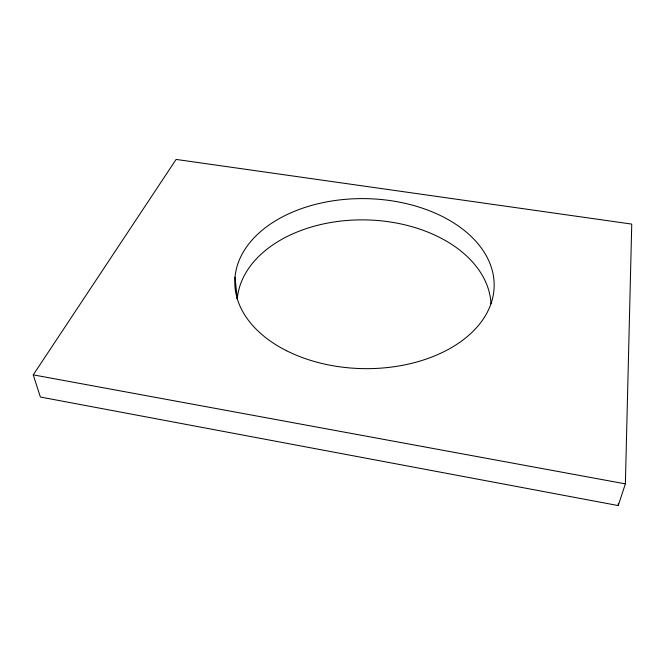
<?xml version="1.0" encoding="UTF-8"?>
<svg xmlns="http://www.w3.org/2000/svg" width="665" height="665" viewBox="0 0 665 665"><rect width="100%" height="100%" fill="white"/><g stroke="black" fill="none" stroke-linecap="round" stroke-linejoin="round"><path stroke-width="1" d="M625.374 483.871L631.75 224.097L176.109 159.425L33.25 374.861L40.382 397.03L618.242 505.575L625.374 483.871L33.25 374.861M618.242 505.575L618.309 503.496M235.019 277.172L237.255 299.026A127.023 85.403 1.1 0 1 365.592 219.899A127.023 85.403 1.1 0 1 490.994 303.805M286.598 350.754A129.7 85.004 1.1 0 0 493.222 295.268A129.7 85.004 1.1 0 0 313.606 204.87A129.7 85.004 1.1 0 0 286.598 350.754"/></g></svg>
